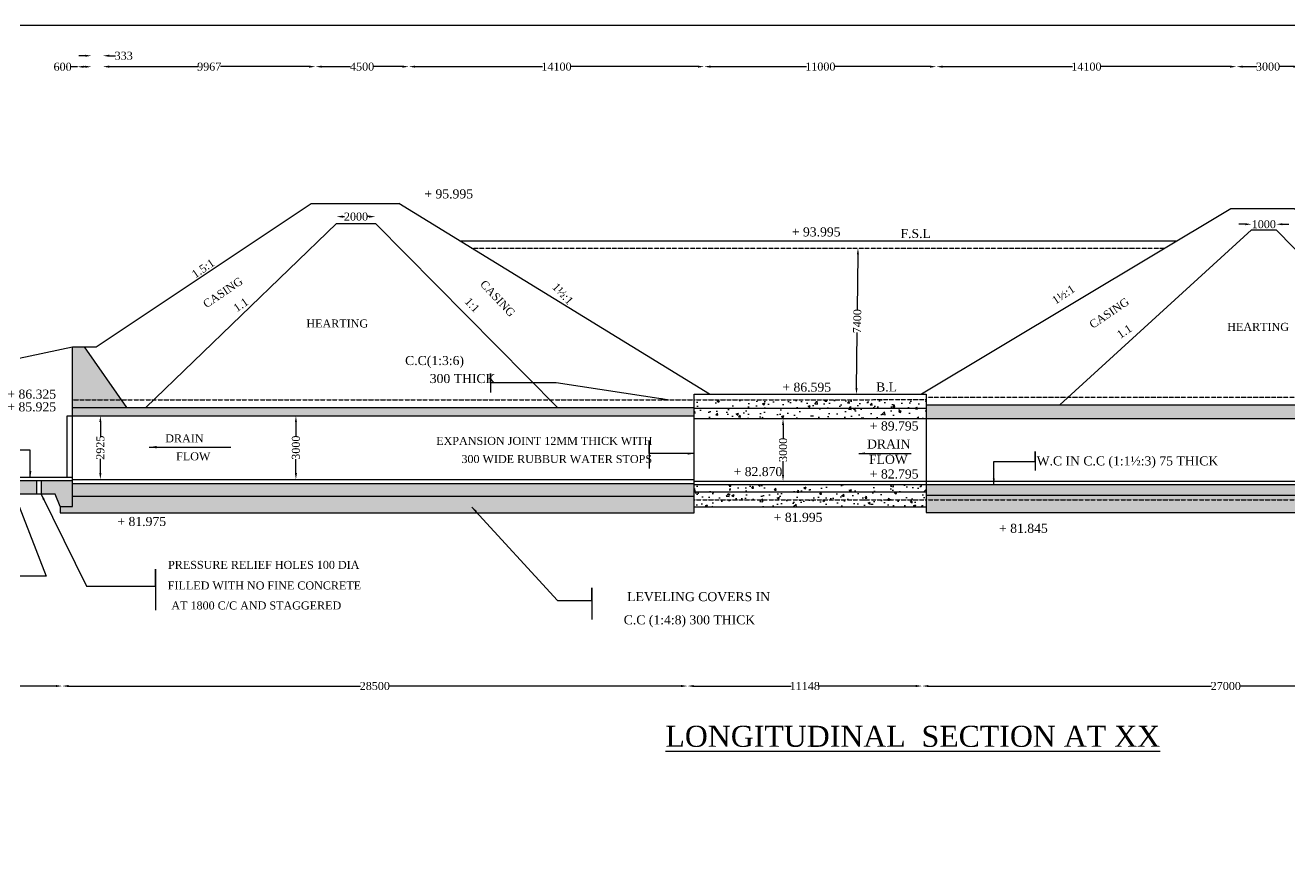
# Model space of a CAD drawing. Header units: millimetres. Extents: x -109570 to 247657, y -246061 to 92299.
# Drawn here: x 37210 to 97259, y 52869 to 92299 of the extents above; entities that cross this region are included whole.
import ezdxf

# ---------------------------------------------------------------- set-up
doc = ezdxf.new("R2010")
doc.units = ezdxf.units.MM
doc.header["$MEASUREMENT"] = 0
doc.header["$PDMODE"] = 33
doc.header["$PDSIZE"] = 500
doc.linetypes.add('ACAD_ISO03W100', pattern=[30, 12, -18])
for name, color, linetype in [('DIM', 5, 'Continuous'), ('DOT LINE', 3, 'ACAD_ISO03W100'), ('DWG. LINE', 1, 'Continuous'), ('HATCH', 2, 'Continuous'), ('TEXT', 7, 'Continuous'), ('TITLE', 7, 'Continuous')]:
    doc.layers.add(name, color=color, linetype=linetype)
doc.styles.get("Standard").update_dxf_attribs({"font": 'TIMES.TTF', "height": 380})
doc.dimstyles.get("Standard").update_dxf_attribs({"dimtxt": 380, "dimasz": 300, "dimexe": 0.18, "dimexo": 0.0625, "dimgap": 0.09, "dimtad": 0, "dimdec": 0, "dimzin": 0, "dimdsep": 46, "dimtxsty": 'Standard', "dimcen": 0.09, "dimse1": 1, "dimse2": 1, "dimclrd": 5, "dimclre": 5, "dimclrt": 4, "dimadec": 0, "dimazin": 0, "dimtfac": 1, "dimtdec": 0, "dimtofl": 0, "dimtmove": 0, "dimatfit": 3, "dimfxl": 1, "dimtolj": 1, "dimtzin": 0, "dimarcsym": 0})
pattern_1 = [(50, (0, 0), (1075.89, -94.128), [112.5, -1237.5]), (355, (0, 0), (-208.127, 1128.288), [90, -990]), (100.4514, (89.7, -7.8), (867.764, 1034.159), [95.61, -1051.713]), (46.1842, (0, 300), (1600.862, -248.279), [168.75, -1856.25]), (96.6356, (133.4, 279.3), (1401.994, 1461.177), [143.415, -1577.57]), (351.1842, (0, 300), (1401.993, 1461.178), [135, -1485]), (21, (150, 225), (895.3606, -603.9283), [112.5, -1237.5]), (326, (150, 225), (364.973, 1087.725), [90, -990]), (71.4514, (224.6, 174.7), (1260.334, 483.796), [95.61, -1051.713]), (37.5, (0, 0), (18.2398, 499.3408), [0, -978, 0, -1005, 0, -993.75]), (7.5, (0, 0), (394.6043, 591.6176), [0, -573, 0, -955.5, 0, -378.75]), (327.5, (-334.5, 0), (800.7337, -33.8323), [0, -375, 0, -1170, 0, -1552.5]), (317.5, (-484.5, 0), (874.7793, 150.1575), [0, -487.5, 0, -777, 0, -1102.5])]

# ---------------------------------------------------------------- blocks, each defined once
blk = doc.blocks.new('*D6')
at = {"layer": 'Defpoints', "color": 0}
for p in [(40674, 73755), (40687, 70733), (40775, 70733)]:
    blk.add_point(p, dxfattribs=at)
at = {"layer": 'DIM', "color": 5, "lineweight": -2}
for p, q in [((40775, 73455), (40775, 72781)), ((40775, 71033), (40775, 71707))]:
    blk.add_line(p, q, dxfattribs=at)
at = {"layer": 'DIM', "color": 5}
for points in [[(40725, 73455), (40825, 73455), (40775, 73755)], [(40725, 71033), (40825, 71033), (40775, 70733)]]:
    blk.add_solid(points, dxfattribs=at)
at = {"layer": 'DIM', "color": 4, "insert": (40775, 72244), "char_height": 380, "attachment_point": 5, "rotation": 90}
blk.add_mtext('\\A1;2925', dxfattribs=at)
blk = doc.blocks.new('*D7')
at = {"layer": 'Defpoints', "color": 0}
for p in [(50022, 73755), (50062, 70733), (50103, 70733)]:
    blk.add_point(p, dxfattribs=at)
at = {"layer": 'DIM', "color": 5, "lineweight": -2}
for p, q in [((50062, 73455), (50062, 72784)), ((50062, 71033), (50062, 71704))]:
    blk.add_line(p, q, dxfattribs=at)
at = {"layer": 'DIM', "color": 5}
for points in [[(50012, 73455), (50112, 73455), (50062, 73755)], [(50012, 71033), (50112, 71033), (50062, 70733)]]:
    blk.add_solid(points, dxfattribs=at)
at = {"layer": 'DIM', "color": 4, "insert": (50062, 72244), "char_height": 380, "attachment_point": 5, "rotation": 90}
blk.add_mtext('\\A1;3000', dxfattribs=at)
blk = doc.blocks.new('*D8')
at = {"layer": 'Defpoints', "color": 0}
for p in [(51994, 82890), (53838, 83213), (53838, 82890)]:
    blk.add_point(p, dxfattribs=at)
at = {"layer": 'DIM', "color": 5, "lineweight": -2}
for p, q in [((52294, 83213), (52371, 83213)), ((53538, 83213), (53461, 83213))]:
    blk.add_line(p, q, dxfattribs=at)
at = {"layer": 'DIM', "color": 5}
for points in [[(52294, 83263), (52294, 83163), (51994, 83213)], [(53538, 83263), (53538, 83163), (53838, 83213)]]:
    blk.add_solid(points, dxfattribs=at)
at = {"layer": 'DIM', "color": 4, "insert": (52916, 83213), "char_height": 380, "attachment_point": 5}
blk.add_mtext('\\A1;2000', dxfattribs=at)
blk = doc.blocks.new('*D9')
at = {"layer": 'Defpoints', "color": 0}
for p in [(76592, 81722), (76755, 81720), (76519, 74776)]:
    blk.add_point(p, dxfattribs=at)
at = {"layer": 'DIM', "color": 5, "lineweight": -2}
for p, q in [((76752, 81420), (76724, 78788)), ((76686, 75074), (76713, 77706))]:
    blk.add_line(p, q, dxfattribs=at)
at = {"layer": 'DIM', "color": 5}
for points in [[(76702, 81421), (76802, 81420), (76755, 81720)], [(76636, 75075), (76736, 75074), (76682, 74774)]]:
    blk.add_solid(points, dxfattribs=at)
at = {"layer": 'DIM', "color": 4, "insert": (76719, 78247), "char_height": 380, "attachment_point": 5, "rotation": 89.39957}
blk.add_mtext('\\A1;7400', dxfattribs=at)
blk = doc.blocks.new('*D10')
at = {"layer": 'Defpoints', "color": 0}
for p in [(73186, 73623), (73197, 73623), (73176, 70651)]:
    blk.add_point(p, dxfattribs=at)
at = {"layer": 'DIM', "color": 5, "lineweight": -2}
for p, q in [((73197, 73323), (73197, 72677)), ((73197, 70951), (73197, 71597))]:
    blk.add_line(p, q, dxfattribs=at)
at = {"layer": 'DIM', "color": 5}
for points in [[(73147, 73323), (73247, 73323), (73197, 73623)], [(73147, 70951), (73247, 70951), (73197, 70651)]]:
    blk.add_solid(points, dxfattribs=at)
at = {"layer": 'DIM', "color": 4, "insert": (73197, 72137), "char_height": 380, "attachment_point": 5, "rotation": 90}
blk.add_mtext('\\A1;3000', dxfattribs=at)
blk = doc.blocks.new('*D11')
at = {"layer": 'Defpoints', "color": 0}
for p in [(95449, 82593), (96610, 82852), (96610, 82593)]:
    blk.add_point(p, dxfattribs=at)
at = {"layer": 'DIM', "color": 5, "lineweight": -2}
for p, q in [((95149, 82852), (94849, 82852)), ((96910, 82852), (97210, 82852))]:
    blk.add_line(p, q, dxfattribs=at)
at = {"layer": 'DIM', "color": 5}
for points in [[(95149, 82902), (95149, 82802), (95449, 82852)], [(96910, 82902), (96910, 82802), (96610, 82852)]]:
    blk.add_solid(points, dxfattribs=at)
at = {"layer": 'DIM', "color": 4, "insert": (96029, 82852), "char_height": 380, "attachment_point": 5}
blk.add_mtext('\\A1;1000', dxfattribs=at)
blk = doc.blocks.new('*D22')
at = {"layer": 'Defpoints', "color": 0}
for p in [(28896, 60901), (38965, 60925), (38965, 60544)]:
    blk.add_point(p, dxfattribs=at)
at = {"layer": 'DIM', "color": 5, "lineweight": -2}
for p, q in [((29196, 60925), (33272, 60925)), ((38665, 60925), (34589, 60925))]:
    blk.add_line(p, q, dxfattribs=at)
at = {"layer": 'DIM', "color": 5}
for points in [[(29196, 60975), (29196, 60875), (28896, 60925)], [(38665, 60975), (38665, 60875), (38965, 60925)]]:
    blk.add_solid(points, dxfattribs=at)
at = {"layer": 'DIM', "color": 4, "insert": (33930, 60925), "char_height": 380, "attachment_point": 5}
blk.add_mtext('\\A1;10000', dxfattribs=at)
blk = doc.blocks.new('*D23')
at = {"layer": 'Defpoints', "color": 0}
for p in [(68655, 60925), (38965, 60544), (68655, 60353)]:
    blk.add_point(p, dxfattribs=at)
at = {"layer": 'DIM', "color": 5, "lineweight": -2}
for p, q in [((39265, 60925), (53124, 60925)), ((68355, 60925), (54495, 60925))]:
    blk.add_line(p, q, dxfattribs=at)
at = {"layer": 'DIM', "color": 5}
for points in [[(39265, 60975), (39265, 60875), (38965, 60925)], [(68355, 60975), (68355, 60875), (68655, 60925)]]:
    blk.add_solid(points, dxfattribs=at)
at = {"layer": 'DIM', "color": 4, "insert": (53810, 60925), "char_height": 380, "attachment_point": 5}
blk.add_mtext('\\A1;28500', dxfattribs=at)
blk = doc.blocks.new('*D24')
at = {"layer": 'Defpoints', "color": 0}
for p in [(79803, 60925), (68655, 60353), (79803, 60567)]:
    blk.add_point(p, dxfattribs=at)
at = {"layer": 'DIM', "color": 5, "lineweight": -2}
for p, q in [((68955, 60925), (73576, 60925)), ((79503, 60925), (74881, 60925))]:
    blk.add_line(p, q, dxfattribs=at)
at = {"layer": 'DIM', "color": 5}
for points in [[(68955, 60975), (68955, 60875), (68655, 60925)], [(79503, 60975), (79503, 60875), (79803, 60925)]]:
    blk.add_solid(points, dxfattribs=at)
at = {"layer": 'DIM', "color": 4, "insert": (74229, 60925), "char_height": 380, "attachment_point": 5}
blk.add_mtext('\\A1;11148', dxfattribs=at)
blk = doc.blocks.new('*D25')
at = {"layer": 'Defpoints', "color": 0}
for p in [(108645, 60925), (79803, 60567), (108645, 60305)]:
    blk.add_point(p, dxfattribs=at)
at = {"layer": 'DIM', "color": 5, "lineweight": -2}
for p, q in [((80103, 60925), (93538, 60925)), ((108345, 60925), (94909, 60925))]:
    blk.add_line(p, q, dxfattribs=at)
at = {"layer": 'DIM', "color": 5}
for points in [[(80103, 60975), (80103, 60875), (79803, 60925)], [(108345, 60975), (108345, 60875), (108645, 60925)]]:
    blk.add_solid(points, dxfattribs=at)
at = {"layer": 'DIM', "color": 4, "insert": (94224, 60925), "char_height": 380, "attachment_point": 5}
blk.add_mtext('\\A1;27000', dxfattribs=at)
blk = doc.blocks.new('*D28')
at = {"layer": 'Defpoints', "color": 0}
for p in [(39682, 90344), (40358, 90344), (40358, 90330)]:
    blk.add_point(p, dxfattribs=at)
at = {"layer": 'DIM', "color": 5, "lineweight": -2}
for p, q in [((39682, 90330), (39382, 90330)), ((40058, 90330), (39982, 90330))]:
    blk.add_line(p, q, dxfattribs=at)
at = {"layer": 'DIM', "color": 5}
for points in [[(39982, 90380), (39982, 90280), (39682, 90330)], [(40058, 90380), (40058, 90280), (40358, 90330)]]:
    blk.add_solid(points, dxfattribs=at)
at = {"layer": 'DIM', "color": 4, "insert": (38983, 90330), "char_height": 380, "attachment_point": 5}
blk.add_mtext('\\A1;600', dxfattribs=at)
blk = doc.blocks.new('*D29')
at = {"layer": 'Defpoints', "color": 0}
for p in [(40897, 90852), (40358, 90330), (40897, 90330)]:
    blk.add_point(p, dxfattribs=at)
at = {"layer": 'DIM', "color": 5, "lineweight": -2}
for p, q in [((40058, 90852), (39758, 90852)), ((41197, 90852), (41497, 90852))]:
    blk.add_line(p, q, dxfattribs=at)
at = {"layer": 'DIM', "color": 5}
for points in [[(40058, 90902), (40058, 90802), (40358, 90852)], [(41197, 90902), (41197, 90802), (40897, 90852)]]:
    blk.add_solid(points, dxfattribs=at)
at = {"layer": 'DIM', "color": 4, "insert": (41884, 90852), "char_height": 380, "attachment_point": 5}
blk.add_mtext('\\A1;333', dxfattribs=at)
blk = doc.blocks.new('*D30')
at = {"layer": 'Defpoints', "color": 0}
for p in [(40897, 90330), (50991, 90335), (50991, 90330)]:
    blk.add_point(p, dxfattribs=at)
at = {"layer": 'DIM', "color": 5, "lineweight": -2}
for p, q in [((41197, 90335), (45407, 90335)), ((50691, 90335), (46482, 90335))]:
    blk.add_line(p, q, dxfattribs=at)
at = {"layer": 'DIM', "color": 5}
for points in [[(41197, 90385), (41197, 90285), (40897, 90335)], [(50691, 90385), (50691, 90285), (50991, 90335)]]:
    blk.add_solid(points, dxfattribs=at)
at = {"layer": 'DIM', "color": 4, "insert": (45944, 90335), "char_height": 380, "attachment_point": 5}
blk.add_mtext('\\A1;9967', dxfattribs=at)
blk = doc.blocks.new('*D31')
at = {"layer": 'Defpoints', "color": 0}
for p in [(50991, 90330), (55420, 90335), (55420, 90153)]:
    blk.add_point(p, dxfattribs=at)
at = {"layer": 'DIM', "color": 5, "lineweight": -2}
for p, q in [((51291, 90335), (52659, 90335)), ((55120, 90335), (53753, 90335))]:
    blk.add_line(p, q, dxfattribs=at)
at = {"layer": 'DIM', "color": 5}
for points in [[(51291, 90385), (51291, 90285), (50991, 90335)], [(55120, 90385), (55120, 90285), (55420, 90335)]]:
    blk.add_solid(points, dxfattribs=at)
at = {"layer": 'DIM', "color": 4, "insert": (53206, 90335), "char_height": 380, "attachment_point": 5}
blk.add_mtext('\\A1;4500', dxfattribs=at)
blk = doc.blocks.new('*D32')
at = {"layer": 'Defpoints', "color": 0}
for p in [(55420, 90153), (69456, 90335), (69456, 90075)]:
    blk.add_point(p, dxfattribs=at)
at = {"layer": 'DIM', "color": 5, "lineweight": -2}
for p, q in [((55720, 90335), (61779, 90335)), ((69156, 90335), (63096, 90335))]:
    blk.add_line(p, q, dxfattribs=at)
at = {"layer": 'DIM', "color": 5}
for points in [[(55720, 90385), (55720, 90285), (55420, 90335)], [(69156, 90385), (69156, 90285), (69456, 90335)]]:
    blk.add_solid(points, dxfattribs=at)
at = {"layer": 'DIM', "color": 4, "insert": (62438, 90335), "char_height": 380, "attachment_point": 5}
blk.add_mtext('\\A1;14100', dxfattribs=at)
blk = doc.blocks.new('*D33')
at = {"layer": 'Defpoints', "color": 0}
for p in [(69456, 90075), (80479, 90335), (80479, 90028)]:
    blk.add_point(p, dxfattribs=at)
at = {"layer": 'DIM', "color": 5, "lineweight": -2}
for p, q in [((69756, 90335), (74309, 90335)), ((80179, 90335), (75626, 90335))]:
    blk.add_line(p, q, dxfattribs=at)
at = {"layer": 'DIM', "color": 5}
for points in [[(69756, 90385), (69756, 90285), (69456, 90335)], [(80179, 90385), (80179, 90285), (80479, 90335)]]:
    blk.add_solid(points, dxfattribs=at)
at = {"layer": 'DIM', "color": 4, "insert": (74968, 90335), "char_height": 380, "attachment_point": 5}
blk.add_mtext('\\A1;11000', dxfattribs=at)
blk = doc.blocks.new('*D34')
at = {"layer": 'Defpoints', "color": 0}
for p in [(94730, 90335), (80479, 90028), (94730, 89409)]:
    blk.add_point(p, dxfattribs=at)
at = {"layer": 'DIM', "color": 5, "lineweight": -2}
for p, q in [((80779, 90335), (86946, 90335)), ((94430, 90335), (88263, 90335))]:
    blk.add_line(p, q, dxfattribs=at)
at = {"layer": 'DIM', "color": 5}
for points in [[(80779, 90385), (80779, 90285), (80479, 90335)], [(94430, 90385), (94430, 90285), (94730, 90335)]]:
    blk.add_solid(points, dxfattribs=at)
at = {"layer": 'DIM', "color": 4, "insert": (87605, 90335), "char_height": 380, "attachment_point": 5}
blk.add_mtext('\\A1;14100', dxfattribs=at)
blk = doc.blocks.new('*D35')
at = {"layer": 'Defpoints', "color": 0}
for p in [(97730, 90335), (94730, 89409), (97730, 89346)]:
    blk.add_point(p, dxfattribs=at)
at = {"layer": 'DIM', "color": 5, "lineweight": -2}
for p, q in [((95030, 90335), (95690, 90335)), ((97430, 90335), (96770, 90335))]:
    blk.add_line(p, q, dxfattribs=at)
at = {"layer": 'DIM', "color": 5}
for points in [[(95030, 90385), (95030, 90285), (94730, 90335)], [(97430, 90385), (97430, 90285), (97730, 90335)]]:
    blk.add_solid(points, dxfattribs=at)
at = {"layer": 'DIM', "color": 4, "insert": (96230, 90335), "char_height": 380, "attachment_point": 5}
blk.add_mtext('\\A1;3000', dxfattribs=at)

msp = doc.modelspace()

# ---------------------------------------------------------------- hatches: boundary and pattern name
at = {"layer": 'HATCH'}
h = msp.add_hatch(dxfattribs=at)
h.set_pattern_fill('AR-CONC', color=256, scale=150, style=0)
h.set_pattern_definition(pattern_1)
h.paths.add_polyline_path([(34581.6, 70666.2), (31946.6, 70666.2), (31946.6, 70042.5), (34581.6, 70042.5)])
h.paths.add_polyline_path([(37744.1, 70666.2), (34798.9, 70666.2), (34798.9, 70042.5), (37744.1, 70042.5)])
h.paths.add_polyline_path([(39447.1, 70666.2), (37961.4, 70666.2), (37961.4, 70042.5), (38622, 70042.5), (38867.6, 69452.6), (39447.1, 69452.6)])
h.paths.add_polyline_path([(68974.2, 70545.8), (39447.1, 70545.8), (39447.1, 69934.4), (68974.2, 69934.4)])
h.paths.add_polyline_path([(68974.2, 69934.4), (39447.1, 69934.4), (39447.1, 69452.6), (38867.6, 69452.6), (38867.6, 69146.5), (68974.2, 69146.5)])
h.paths.add_polyline_path([(68974.2, 74148.7), (39447.1, 74148.7), (39447.1, 73755.2), (68974.2, 73755.2)])
h.paths.add_polyline_path([(40008.2, 77033.8), (39447.1, 77033.8), (39447.1, 74513.5), (41762.7, 74513.5)])
h.paths.add_polyline_path([(41762.7, 74513.5), (39447.1, 74513.5), (39447.1, 74148.7), (42016.6, 74148.7)])
h = msp.add_hatch(dxfattribs=at)
h.set_pattern_fill('AR-CONC', color=256, scale=150, style=0)
h.set_pattern_definition(pattern_1)
h.paths.add_polyline_path([(109683.4, 69759), (79991.4, 69759), (79991.4, 69166), (109660.2, 69166)])
h.paths.add_polyline_path([(109692.5, 69993.2), (79991.4, 69993.2), (79991.4, 69759), (109683.4, 69759)])
h.paths.add_polyline_path([(109711.9, 70491.2), (79991.4, 70491.2), (79991.4, 69993.2), (109692.5, 69993.2)])
h.paths.add_polyline_path([(107590.7, 74270.8), (79991.4, 74270.8), (79991.4, 73623.1), (107069.7, 73623.1)])
h.paths.add_polyline_path([(116104.9, 71789.9), (115080.6, 71789.9), (115080.6, 71390.1), (112337.1, 70491.2), (109711.9, 70491.2), (109660.2, 69166), (110084.6, 69166), (110536, 69795), (115602.7, 69795), (115964.6, 68919.1), (116563.1, 68919.1), (116563.1, 70337.3), (116256.9, 70337.3)])
h.paths.add_polyline_path([(109946.1, 76487.6), (109373.8, 76487.6), (107885.1, 74636.8), (109873.8, 74636.8)])
h.paths.add_polyline_path([(109873.8, 74636.8), (107885.1, 74636.8), (107590.7, 74270.8), (109859.5, 74270.8)])
h.paths.add_polyline_path([(109859.5, 74270.8), (107590.7, 74270.8), (107069.7, 73623.1), (109834.2, 73623.1)])
h = msp.add_hatch(dxfattribs=at)
h.set_pattern_fill('AR-CONC', color=256, scale=150, style=0)
h.set_pattern_definition(pattern_1)
h.paths.add_polyline_path([(79991.4, 69438.6), (79991.4, 69759), (68974.2, 69759), (68974.2, 69438.6)])
h.paths.add_polyline_path([(79991.4, 69759), (79991.4, 70148), (68974.2, 70148), (68974.2, 69759)])
h.paths.add_polyline_path([(79991.4, 70148), (79991.4, 70491.2), (68974.2, 70491.2), (68974.2, 70148)])
h.paths.add_polyline_path([(79991.4, 73623.1), (79991.4, 74124.3), (68974.2, 74124.3), (68974.2, 73623.1)])
h.paths.add_polyline_path([(68974.2, 74513.5), (68974.2, 74124.3), (79991.4, 74124.3), (79991.4, 74525.2)])

# ---------------------------------------------------------------- linework, layer by layer
at = {"layer": 'DIM'}
for points in [[(59309.2, 75316.7), (59309.2, 75762.3), (59309.2, 74867.5)], [(66833.4, 71961.3), (66833.4, 72580.7), (66833.4, 71246.7)], [(85169.3, 71593.8), (85169.3, 72062.4), (85169.3, 71164.9)], [(43393.6, 65665.7), (43393.6, 66479.6), (43393.6, 64531.2)], [(64120, 64989.8), (64120, 65586.1), (64120, 64082.1)]]:
    msp.add_lwpolyline(points, dxfattribs=at)
at = {"layer": 'DOT LINE'}
msp.add_line((39447.1, 74513.5), (68974.2, 74513.5), dxfattribs=at)
for points in [[(58398.4, 81721.9), (91349.7, 81721.9)], [(68974.2, 74513.5), (79991.4, 74525.2)], [(79991.4, 74636.8), (109859.5, 74636.8)], [(68974.2, 69759), (79991.4, 69759)], [(79991.4, 69759), (109683.4, 69759)]]:
    msp.add_lwpolyline(points, dxfattribs=at)
at = {"layer": 'DWG. LINE'}
for p, q in [((39447.1, 69452.6), (39447.1, 77033.8)), ((39447.1, 74148.7), (68974.2, 74148.7)), ((39206.3, 70831.6), (39206.3, 73755.2)), ((39206.3, 73755.2), (68974.2, 73755.2)), ((38867.6, 69452.6), (39447.1, 69452.6))]:
    msp.add_line(p, q, dxfattribs=at)
for points in [[(40569.2, 77033.8), (50780, 83838.1), (54953.4, 83838.1)], [(69705.8, 74776.1), (54953.4, 83838.1)], [(109373.8, 76487.6), (108846.7, 76487.6), (97466, 83586), (94457.7, 83586), (79769.2, 74776.1)], [(42928.8, 74148.7), (51993.8, 82890), (53838.4, 82890), (62484.9, 74148.7)], [(86343.8, 74270.8), (95448.6, 82593.5), (96609.5, 82593.5), (104772.3, 74270.8)], [(57844, 82062.4), (91917.5, 82062.4)], [(38867.6, 69452.6), (38622, 70042.5), (30491.4, 70042.5), (30129.4, 69071.7), (29519.7, 69071.7), (29519.7, 70908.2), (30128.5, 75055.2), (39447.1, 77033.8)], [(39447.1, 77033.8), (40569.2, 77033.8)], [(40008.2, 77033.8), (42016.6, 74148.7)], [(79991.4, 69166), (110084.6, 69166), (110536, 69795), (115602.7, 69795), (115964.6, 68919.1), (116563.1, 68919.1), (116563.1, 70337.3), (116256.9, 70337.3), (115687.2, 75781.7)], [(68974.2, 69146.5), (68974.2, 74776.1)], [(68974.2, 74776.1), (79991.4, 74776.1), (79991.4, 69166)], [(68974.2, 74124.3), (79991.4, 74124.3)], [(79991.4, 74270.8), (109859.5, 74270.8)], [(68974.2, 73623.1), (79991.4, 73623.1)], [(79991.4, 73623.1), (109973.2, 73623.1)], [(39447.1, 70831.6), (29519.7, 70831.6)], [(39447.1, 70666.2), (29519.7, 70666.2)], [(37744.1, 70666.2), (37744.1, 70042.5)], [(37961.4, 70666.2), (37961.4, 70042.5)], [(39447.1, 70733), (68974.2, 70733)], [(39447.1, 70545.8), (68974.2, 70545.8)], [(68974.2, 70651.4), (79991.4, 70651.4)], [(68974.2, 70491.2), (79991.4, 70491.2)], [(79991.4, 70651.4), (112340.2, 70651.4)], [(79991.4, 70491.2), (112337.1, 70491.2)], [(39447.1, 69934.4), (68974.2, 69934.4)], [(68974.2, 70148), (79991.4, 70148)], [(79991.4, 69993.2), (109692.5, 69993.2)], [(38867.6, 69452.6), (38867.6, 69146.5), (68974.2, 69146.5)], [(68974.2, 69438.6), (79991.4, 69438.6)]]:
    msp.add_lwpolyline(points, dxfattribs=at)
at = {"layer": 'TITLE', "lineweight": 30}
msp.add_lwpolyline([(1083.6, 92298.6), (247656.9, 92298.6), (247656.9, 4151.1), (1083.6, 4151.1)], close=True, dxfattribs=at)

# ---------------------------------------------------------------- texts
at = {"layer": 'TEXT'}
for s, height, p in [('+ 95.995', 430, (56161.3, 84078.4)), ('+ 93.995', 430, (73613.7, 82274.1)), ('F.S.L', 430, (78774.6, 82197.4)), ('HEARTING', 380, (50559.7, 77950.4)), ('HEARTING', 380, (94293.7, 77790)), ('C.C(1:3:6)', 430, (55248.5, 76165.8)), ('300 THICK', 430, (56419, 75310.8)), ('+ 86.595', 430, (73164.6, 74899.9)), ('B.L', 430, (77616.6, 74911)), ('+ 86.325', 430, (36358.6, 74571.9)), ('+ 85.925', 430, (36358.6, 73966.8)), ('+ 89.795', 430, (77317.6, 73058.4)), ('DRAIN', 380, (43857.3, 72496.5)), ('EXPANSION JOINT 12MM THICK WITH', 380, (56725, 72374.6)), ('DRAIN', 430, (77187, 72200.8)), ('FLOW', 380, (44372.9, 71642.3)), ('300 WIDE RUBBUR WATER STOPS', 380, (57921.5, 71513)), ('FLOW', 430, (77280.3, 71473.7)), ('W.C IN C.C (1:1½:3) 75 THICK', 430, (85241.3, 71400)), ('+ 82.870', 430, (70847, 70892.9)), ('+ 82.795', 430, (77317.6, 70778.7)), ('+ 81.995', 430, (72754.6, 68720.2)), ('+ 81.975', 430, (41583, 68524.7)), ('+ 81.845', 430, (83455, 68198.9)), ('PRESSURE RELIEF HOLES 100 DIA', 380, (43990.8, 66488.3)), ('FILLED WITH NO FINE CONCRETE', 380, (43976.6, 65510.5)), ('AT 1800 C/C AND STAGGERED', 380, (44146.9, 64561)), ('LEVELING COVERS IN', 430, (65796, 64954.9)), ('C.C (1:4:8) 300 THICK', 430, (65631.7, 63852.7)), ('%%ULONGITUDINAL  SECTION AT XX', 1000, (67611.6, 58038.5))]:
    msp.add_text(s, height=height, dxfattribs=at).set_placement(p)
for s, rotation, p in [('1.5:1', 34.129283, (45278.4, 80270)), ('CASING', 34.129283, (45815.2, 78857.8)), ('CASING', 313.019972, (58781.7, 79980.7)), ('1½:1', 313.019972, (62204.9, 79847.5)), ('1½:1', 34.129283, (86137, 79031.5)), ('1.1', 34.129283, (47253.7, 78668.3)), ('1:1', 313.019972, (58048.2, 79159.2)), ('CASING', 34.129283, (87908.4, 77881.7)), ('1.1', 34.129283, (89215.6, 77403.5))]:
    msp.add_text(s, height=380, rotation=rotation, dxfattribs=at).set_placement(p)

# ---------------------------------------------------------------- dimensions: what is measured, and where the dimension line sits
at = {"layer": 'DIM'}
for base, p1, p2, text, picture, middle in [((40897.5, 90852.1), (40357.7, 90329.7), (40897.5, 90329.7), '333', '*D29', (41883.7, 90852.1)), ((50991.3, 90334.6), (40897.5, 90329.7), (50991.3, 90329.7), '9967', '*D30', (45944.4, 90334.6)), ((53838.4, 83213), (51993.8, 82890), (53838.4, 82890), '2000', '*D8', (52916.1, 83213)), ((96609.5, 82852.3), (95448.6, 82593.5), (96609.5, 82593.5), '1000', '*D11', (96029.1, 82852.3))]:
    dim = msp.add_linear_dim(base=base, p1=p1, p2=p2, text=text, dimstyle='Standard', dxfattribs=at)
    dim.commit()
    dim.dimension.update_dxf_attribs({"geometry": picture, "text_midpoint": middle})
dim = msp.add_linear_dim(base=(40357.7, 90329.7), p1=(39682.2, 90344.5), p2=(40357.7, 90344.5), text='600', dimstyle='Standard', dxfattribs=at)
dim.commit()
dim.dimension.update_dxf_attribs({"geometry": '*D28', "text_midpoint": (38983.4, 90329.7), "dimtype": 160})
for base, p1, p2, text, picture, middle in [((55420.2, 90334.6), (50991.3, 90329.7), (55420.2, 90152.7), '4500', '*D31', (53205.8, 90334.6)), ((69455.6, 90334.6), (55420.2, 90152.7), (69455.6, 90075.2), '14100', '*D32', (62437.9, 90334.6)), ((80479.4, 90334.6), (69455.6, 90075.2), (80479.4, 90027.9), '11000', '*D33', (74967.5, 90334.6)), ((94729.8, 90334.6), (80479.4, 90027.9), (94729.8, 89408.8), '14100', '*D34', (87604.6, 90334.6)), ((38964.6, 60924.6), (28896.2, 60900.8), (38964.6, 60544.2), '10000', '*D22', (33930.4, 60924.6)), ((68654.8, 60924.6), (38964.6, 60544.2), (68654.8, 60352.7), '28500', '*D23', (53809.7, 60924.6)), ((108644.8, 60924.6), (79802.6, 60566.7), (108644.8, 60304.7), '27000', '*D25', (94223.7, 60924.6))]:
    dim = msp.add_linear_dim(base=base, p1=p1, p2=p2, text=text, dimstyle='Standard', override={"dimtmove": 1}, dxfattribs=at)
    dim.commit()
    dim.dimension.update_dxf_attribs({"geometry": picture, "text_midpoint": middle})
for base, p1, p2, picture, middle in [((97730.2, 90334.6), (94729.8, 89408.8), (97730.2, 89345.7), '*D35', (96230, 90334.6)), ((79802.6, 60924.6), (68654.8, 60352.7), (79802.6, 60566.7), '*D24', (74228.7, 60924.6))]:
    dim = msp.add_linear_dim(base=base, p1=p1, p2=p2, dimstyle='Standard', override={"dimtmove": 1}, dxfattribs=at)
    dim.commit()
    dim.dimension.update_dxf_attribs({"geometry": picture, "text_midpoint": middle})
dim = msp.add_aligned_dim(p1=(76518.8, 74776.1), p2=(76591.6, 81721.9), distance=-163.7, text='7400', dimstyle='Standard', dxfattribs=at)
dim.commit()
dim.dimension.update_dxf_attribs({"geometry": '*D9', "text_midpoint": (76718.8, 78247.2)})
for base, p1, p2, text, picture, middle in [((40774.6, 70733), (40674, 73755.2), (40686.6, 70733), '2925', '*D6', (40774.6, 72244.1)), ((50062.2, 70733), (50021.7, 73755.2), (50102.6, 70733), '3000', '*D7', (50062.2, 72244.1)), ((73196.9, 73623.1), (73175.8, 70651.4), (73186.3, 73623.1), '3000', '*D10', (73196.9, 72137.3))]:
    dim = msp.add_linear_dim(base=base, p1=p1, p2=p2, angle=90, text=text, dimstyle='Standard', dxfattribs=at)
    dim.commit()
    dim.dimension.update_dxf_attribs({"geometry": picture, "text_midpoint": middle})

# ---------------------------------------------------------------- leaders
for points, override in [([(67708.6, 74513.5), (62415.4, 75316.7), (59309.2, 75316.7)], {"dimgap": 0.09, "dimtad": 0}), ([(37449.1, 70831.6), (37449.1, 72119.6), (34626.2, 72119.6)], {"dimgap": 0.09, "dimtad": 0}), ([(43096.7, 72266), (46968.2, 72266)], {"dimasz": 350, "dimgap": 0.09, "dimtad": 0}), ([(68974.2, 71961.3), (66833.4, 71961.3)], {"dimgap": 0.09, "dimtad": 0}), ([(76796.3, 71970.3), (79288, 71970.3)], {"dimgap": 0.09, "dimtad": 0}), ([(83205.4, 70491.2), (83205.4, 71593.8), (85169.3, 71593.8)], {"dimgap": 0.09, "dimtad": 0}), ([(36616.1, 70220.1), (38207.2, 66140.4), (36222.4, 66140.4)], {"dimgap": 0.09, "dimtad": 0}), ([(37961.4, 70042.5), (40124.7, 65665.7), (43393.6, 65665.7)], {"dimgap": 0.09, "dimtad": 0}), ([(58424, 69424.9), (62478.1, 64989.8), (64120, 64989.8)], {"dimgap": 0.09, "dimtad": 0})]:
    msp.add_leader(points, dimstyle='Standard', override=override, dxfattribs=at)

doc.saveas('drawing.dxf')
